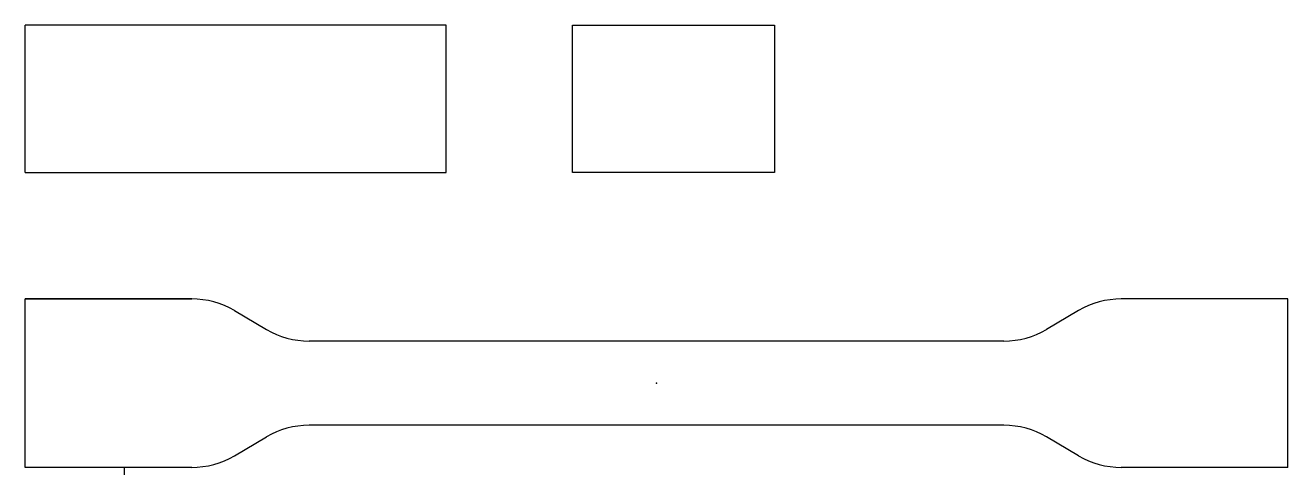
# Model space of a CAD drawing. Header units: millimetres. Extents: x -150 to 150, y -22 to 85.
import ezdxf

# ---------------------------------------------------------------- set-up
doc = ezdxf.new("R2010")
doc.units = ezdxf.units.MM
doc.header["$PDSIZE"] = -1

msp = doc.modelspace()

# ---------------------------------------------------------------- linework, layer by layer
at = {"color": 7, "linetype": 'Continuous'}
for p, q in [((-150, 50), (-150, 85)), ((-50, 85), (-150, 85)), ((-50, 50), (-50, 85)), ((-20, 50), (-20, 85)), ((-20, 85), (28, 85)), ((28, 85), (28, 50)), ((-150, 50), (-50, 50)), ((28, 50), (-20, 50)), ((-150, 20), (-110.45, 20)), ((-150, -20), (-150, 20)), ((-110.45, 20), (-150, 20)), ((150, 20), (110.45, 20)), ((150, 20), (110.45, 20)), ((150, -20), (150, 20)), ((-100.31, 17.24), (-92.69, 12.76)), ((100.31, 17.24), (92.69, 12.76)), ((82.55, 10), (-82.55, 10)), ((82.55, -10), (-82.55, -10)), ((-100.31, -17.24), (-92.69, -12.76)), ((100.31, -17.24), (92.69, -12.76)), ((-110.45, -20), (-150, -20)), ((-126.45, -21.75), (-126.45, -20)), ((150, -20), (110.45, -20))]:
    msp.add_line(p, q, dxfattribs=at)
for centre, start, end in [((-110.45, 0), 59.5345, 90), ((110.45, 0), 90, 120.4655), ((-82.55, 30), 239.5345, 270), ((82.55, 30), 270, 300.4655), ((-82.55, -30), 90, 120.4655), ((82.55, -30), 59.5345, 90), ((-110.45, 0), 270, 300.4655), ((110.45, 0), 239.5345, 270)]:
    msp.add_arc(centre, 20, start, end, dxfattribs=at)
msp.add_point((0, 0), dxfattribs=at)

doc.saveas('drawing.dxf')
